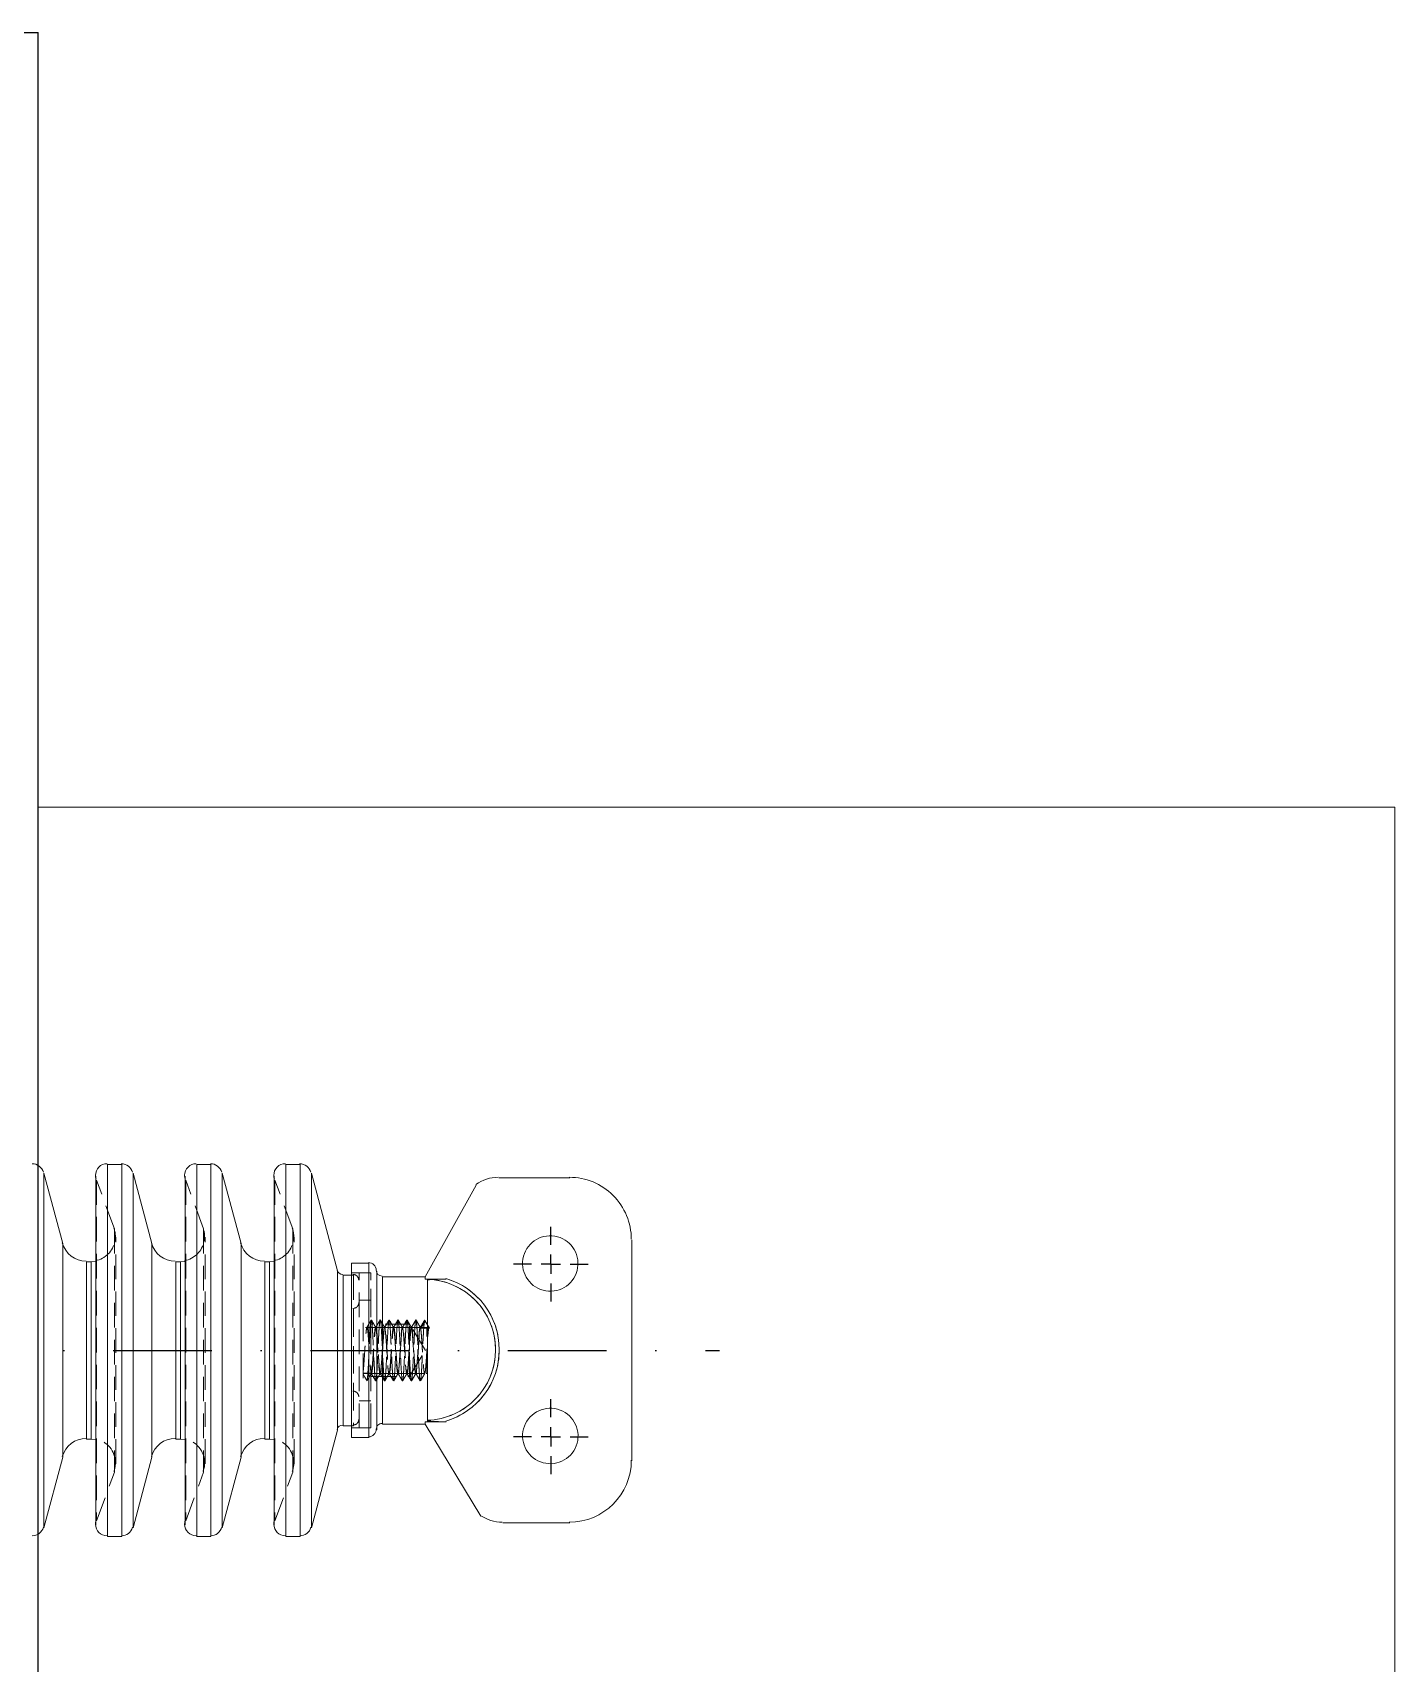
# Model space of a CAD drawing. Header units: millimetres. Extents: x -41310 to 13905, y 1865 to 89610.
# Drawn here: x 11414 to 11765.5, y 7022.3 to 7443 of the extents above; entities that cross this region are included whole.
import ezdxf

# ---------------------------------------------------------------- set-up
doc = ezdxf.new("R2010")
doc.units = ezdxf.units.MM
doc.linetypes.add('DASHDOT', pattern=[25.4, 12.7, -6.35, 0, -6.35])
doc.linetypes.add('HIDDEN', pattern=[9.525, 6.35, -3.175])
doc.layers.get('0').update_dxf_attribs({"color": 1, "linetype": 'DASHDOT'})
doc.layers.add('01粗实线', color=7, linetype='Continuous')
doc.layers.add('DIM', color=5, linetype='Continuous')
doc.layers.add('1轮廓实线层', color=7, linetype='Continuous', lineweight=0)

msp = doc.modelspace()

# ---------------------------------------------------------------- linework, layer by layer
at = {"color": 7, "linetype": 'Continuous', "lineweight": 15, "extrusion": (-0.004685, -0.017452, 0.999837)}
for p, q in [((11421.76, 7130.6, 177.99), (11416.88, 7148.8, 178.29)), ((11430.31, 7148.03, 178.34), (11430.32, 7058.04, 176.76)), ((11436.98, 7151.03, 178.42), (11433.31, 7151.03, 178.4)), ((11444.76, 7130.6, 178.1), (11439.88, 7148.8, 178.39)), ((11453.31, 7148.03, 178.44), (11453.32, 7058.04, 176.87)), ((11459.98, 7151.03, 178.53), (11456.31, 7151.03, 178.51)), ((11467.76, 7130.6, 178.21), (11462.88, 7148.8, 178.5)), ((11476.31, 7148.03, 178.55), (11476.32, 7058.04, 176.98)), ((11482.98, 7151.03, 178.63), (11479.31, 7151.03, 178.62)), ((11492.64, 7123.57, 178.2), (11485.88, 7148.8, 178.61)), ((11552.52, 7147.53, 178.9), (11534.22, 7147.53, 178.81)), ((11528.42, 7145.67, 178.75), (11515.23, 7122.03, 178.28)), ((11568.53, 7074.54, 177.7), (11568.52, 7131.53, 178.69)), ((11429.11, 7125.89, 177.94), (11427.89, 7125.89, 177.94)), ((11430.31, 7126, 177.95), (11429.11, 7125.89, 177.94)), ((11452.11, 7125.89, 178.05), (11450.89, 7125.89, 178.05)), ((11453.31, 7126, 178.06), (11452.11, 7125.89, 178.05)), ((11475.11, 7125.89, 178.16), (11473.89, 7125.89, 178.15)), ((11476.31, 7126, 178.17), (11475.11, 7125.89, 178.16)), ((11496.23, 7122.46, 178.2), (11494.09, 7122.46, 178.19)), ((11500.72, 7125.53, 178.27), (11496.23, 7125.53, 178.25)), ((11496.23, 7103.03, 177.86), (11496.23, 7125.53, 178.25)), ((11502.73, 7103.03, 177.89), (11502.73, 7123.53, 178.25)), ((11515.23, 7122.03, 178.28), (11504.22, 7122.03, 178.23)), ((11515.23, 7122.03, 178.28), (11515.23, 7121.43, 178.27)), ((11515.23, 7121.43, 178.27), (11520.67, 7121.43, 178.29)), ((11515.86, 7084.84, 177.63), (11515.86, 7121.23, 178.27)), ((11504.79, 7108.97, 178), (11504.78, 7108.98, 178)), ((11507.09, 7108.96, 178.01), (11507.08, 7108.98, 178.01)), ((11509.39, 7108.96, 178.02), (11509.38, 7108.98, 178.02)), ((11511.69, 7108.96, 178.03), (11511.68, 7108.98, 178.03)), ((11513.99, 7108.97, 178.05), (11513.98, 7108.98, 178.05)), ((11496.23, 7080.54, 177.47), (11496.23, 7103.03, 177.86)), ((11502.73, 7082.54, 177.53), (11502.73, 7103.03, 177.89)), ((11504.23, 7084.04, 177.56), (11515.23, 7084.04, 177.62)), ((11520.67, 7084.64, 177.65), (11515.23, 7084.64, 177.63)), ((11515.23, 7084.64, 177.63), (11515.23, 7084.04, 177.62)), ((11515.23, 7084.04, 177.62), (11529.56, 7060.31, 177.27)), ((11427.9, 7080.18, 177.14), (11429.11, 7080.18, 177.15)), ((11429.11, 7080.18, 177.15), (11430.31, 7080.06, 177.15)), ((11450.9, 7080.18, 177.25), (11452.11, 7080.18, 177.25)), ((11452.11, 7080.18, 177.25), (11453.31, 7080.06, 177.26)), ((11473.9, 7080.18, 177.36), (11475.11, 7080.18, 177.36)), ((11475.11, 7080.18, 177.36), (11476.31, 7080.06, 177.36)), ((11485.88, 7057.26, 177.01), (11492.64, 7082.49, 177.48)), ((11494.09, 7083.61, 177.51), (11496.23, 7083.61, 177.52)), ((11496.23, 7080.54, 177.47), (11500.73, 7080.54, 177.49)), ((11416.88, 7057.26, 176.69), (11421.76, 7075.47, 177.03)), ((11439.88, 7057.26, 176.8), (11444.76, 7075.47, 177.14)), ((11462.88, 7057.26, 176.9), (11467.76, 7075.47, 177.24)), ((11433.32, 7055.04, 176.73), (11436.99, 7055.04, 176.74)), ((11456.32, 7055.04, 176.83), (11459.99, 7055.04, 176.85)), ((11479.32, 7055.04, 176.94), (11482.99, 7055.04, 176.96)), ((11535.25, 7058.54, 177.26), (11552.53, 7058.54, 177.35))]:
    msp.add_line(p, q, dxfattribs=at)
at = {"color": 8, "linetype": 'Continuous', "lineweight": 15, "extrusion": (-0.004685, -0.017452, 0.999837)}
for p, q in [((11416.88, 7057.26, 176.69), (11416.88, 7148.8, 178.29)), ((11433.32, 7055.04, 176.73), (11433.31, 7151.03, 178.4)), ((11436.99, 7055.04, 176.74), (11436.98, 7151.03, 178.42)), ((11439.88, 7057.26, 176.8), (11439.88, 7148.8, 178.39)), ((11456.32, 7055.04, 176.83), (11456.31, 7151.03, 178.51)), ((11459.99, 7055.04, 176.85), (11459.98, 7151.03, 178.53)), ((11462.88, 7057.26, 176.9), (11462.88, 7148.8, 178.5)), ((11479.32, 7055.04, 176.94), (11479.31, 7151.03, 178.62)), ((11482.99, 7055.04, 176.96), (11482.98, 7151.03, 178.63)), ((11485.88, 7057.26, 177.01), (11485.88, 7148.8, 178.61)), ((11421.76, 7075.47, 177.03), (11421.76, 7130.6, 177.99)), ((11444.76, 7075.47, 177.14), (11444.76, 7130.6, 178.1)), ((11467.76, 7075.47, 177.24), (11467.76, 7130.6, 178.21)), ((11427.9, 7080.18, 177.14), (11427.89, 7125.89, 177.94)), ((11429.11, 7080.18, 177.15), (11429.11, 7125.89, 177.94)), ((11450.9, 7080.18, 177.25), (11450.89, 7125.89, 178.05)), ((11452.11, 7080.18, 177.25), (11452.11, 7125.89, 178.05)), ((11473.9, 7080.18, 177.36), (11473.89, 7125.89, 178.15)), ((11475.11, 7080.18, 177.36), (11475.11, 7125.89, 178.16)), ((11492.64, 7082.49, 177.48), (11492.64, 7123.57, 178.2)), ((11494.09, 7083.61, 177.51), (11494.09, 7122.46, 178.19)), ((11500.72, 7103.03, 177.88), (11500.72, 7125.53, 178.27)), ((11504.22, 7103.03, 177.9), (11504.22, 7122.03, 178.23)), ((11500.73, 7080.54, 177.49), (11500.72, 7103.03, 177.88)), ((11504.23, 7084.04, 177.56), (11504.22, 7103.03, 177.9))]:
    msp.add_line(p, q, dxfattribs=at)
at = {"color": 7, "linetype": 'HIDDEN', "lineweight": 0, "extrusion": (-0.004685, -0.017452, 0.999837)}
for p, q in [((11435.07, 7134.41, 178.12), (11430.49, 7147, 178.32)), ((11430.49, 7146.99, 178.32), (11430.5, 7059.08, 176.78)), ((11458.07, 7134.41, 178.23), (11453.49, 7147, 178.43)), ((11453.49, 7146.99, 178.43), (11453.5, 7059.08, 176.89)), ((11481.07, 7134.41, 178.34), (11476.49, 7147, 178.53)), ((11476.49, 7146.99, 178.53), (11476.5, 7059.08, 177)), ((11435.07, 7134.37, 178.12), (11435.08, 7071.7, 177.03)), ((11435.46, 7073.83, 177.06), (11435.46, 7132.24, 178.08)), ((11458.07, 7134.37, 178.23), (11458.08, 7071.7, 177.13)), ((11458.46, 7073.83, 177.17), (11458.46, 7132.24, 178.19)), ((11481.07, 7134.37, 178.33), (11481.08, 7071.7, 177.24)), ((11481.46, 7073.83, 177.28), (11481.46, 7132.24, 178.3)), ((11501.23, 7123.03, 178.23), (11496.23, 7123.03, 178.21)), ((11496.73, 7122.46, 178.2), (11496.23, 7122.46, 178.2)), ((11496.73, 7122.46, 178.2), (11496.73, 7083.61, 177.52)), ((11498.23, 7083.04, 177.52), (11498.23, 7123.03, 178.22)), ((11501.23, 7123.03, 178.23), (11498.23, 7123.03, 178.22)), ((11500.72, 7125.53, 178.27), (11500.73, 7080.54, 177.49)), ((11501.23, 7103.03, 177.88), (11501.23, 7123.03, 178.23)), ((11501.23, 7083.04, 177.53), (11501.23, 7123.03, 178.23)), ((11504.22, 7122.03, 178.23), (11504.23, 7084.04, 177.56)), ((11496.73, 7113.7, 178.05), (11496.73, 7092.36, 177.67)), ((11501.23, 7116.03, 178.11), (11498.23, 7116.03, 178.09)), ((11499.28, 7095.93, 177.75), (11499.28, 7110.13, 178)), ((11511.23, 7109.78, 178.05), (11501.23, 7109.78, 178)), ((11503.65, 7110.92, 178.03), (11503.67, 7110.83, 178.03)), ((11511.23, 7103.03, 177.93), (11511.23, 7109.78, 178.05)), ((11515.28, 7103.03, 177.95), (11511.23, 7109.78, 178.05)), ((11514.14, 7108.75, 178.04), (11515.25, 7110.59, 178.08)), ((11515.23, 7110.65, 178.08), (11515.25, 7110.59, 178.08)), ((11515.25, 7110.59, 178.08), (11516.36, 7108.75, 178.05)), ((11515.68, 7108.98, 178.05), (11499.28, 7108.98, 177.98)), ((11502.45, 7109, 177.99), (11500.23, 7109, 177.98)), ((11504.75, 7109, 178), (11502.53, 7109, 177.99)), ((11507.05, 7109, 178.01), (11504.83, 7109, 178)), ((11509.35, 7109, 178.02), (11507.13, 7109, 178.01)), ((11511.65, 7109, 178.04), (11509.43, 7109, 178.02)), ((11513.95, 7109, 178.05), (11511.73, 7109, 178.04)), ((11514.02, 7109, 178.05), (11514.14, 7108.75, 178.04)), ((11516.25, 7109, 178.06), (11514.03, 7109, 178.05)), ((11516.36, 7108.75, 178.05), (11514.14, 7108.75, 178.04)), ((11515.68, 7097.09, 177.85), (11515.68, 7108.98, 178.05)), ((11515.88, 7108.78, 178.05), (11515.68, 7108.98, 178.05)), ((11515.88, 7108.78, 178.05), (11515.88, 7097.29, 177.85)), ((11516.25, 7108.98, 178.06), (11516.36, 7108.75, 178.05)), ((11416.88, 7103.03, 177.49), (11416.88, 7057.26, 176.69)), ((11421.76, 7103.03, 177.51), (11421.76, 7075.47, 177.03)), ((11427.89, 7103.03, 177.54), (11427.9, 7080.18, 177.14)), ((11429.11, 7103.03, 177.54), (11429.11, 7080.18, 177.15)), ((11433.31, 7103.03, 177.56), (11433.32, 7055.04, 176.73)), ((11436.98, 7103.03, 177.58), (11436.99, 7055.04, 176.74)), ((11439.88, 7103.03, 177.59), (11439.88, 7057.26, 176.8)), ((11444.76, 7103.03, 177.62), (11444.76, 7075.47, 177.14)), ((11450.89, 7103.03, 177.65), (11450.9, 7080.18, 177.25)), ((11452.11, 7103.03, 177.65), (11452.11, 7080.18, 177.25)), ((11456.31, 7103.03, 177.67), (11456.32, 7055.04, 176.83)), ((11459.98, 7103.03, 177.69), (11459.99, 7055.04, 176.85)), ((11462.88, 7103.03, 177.7), (11462.88, 7057.26, 176.9)), ((11467.76, 7103.03, 177.73), (11467.76, 7075.47, 177.24)), ((11473.89, 7103.03, 177.75), (11473.9, 7080.18, 177.36)), ((11475.11, 7103.03, 177.76), (11475.11, 7080.18, 177.36)), ((11479.31, 7103.03, 177.78), (11479.32, 7055.04, 176.94)), ((11482.98, 7103.03, 177.8), (11482.99, 7055.04, 176.96)), ((11485.88, 7103.03, 177.81), (11485.88, 7057.26, 177.01)), ((11492.64, 7103.03, 177.84), (11492.64, 7082.49, 177.48)), ((11494.09, 7103.03, 177.85), (11494.09, 7083.61, 177.51)), ((11501.23, 7083.04, 177.53), (11501.23, 7103.03, 177.88)), ((11511.23, 7096.29, 177.81), (11511.23, 7103.03, 177.93)), ((11511.23, 7096.29, 177.81), (11515.28, 7103.03, 177.95)), ((11499.28, 7097.14, 177.77), (11501.36, 7097.14, 177.78)), ((11499.28, 7097.09, 177.77), (11505.93, 7097.09, 177.8)), ((11499.71, 7096.17, 177.76), (11499.28, 7096.9, 177.77)), ((11501.36, 7097.14, 177.78), (11500.74, 7096.07, 177.76)), ((11501.38, 7097.07, 177.78), (11503.6, 7097.07, 177.79)), ((11503.68, 7097.07, 177.79), (11505.9, 7097.07, 177.8)), ((11505.93, 7097.09, 177.8), (11515.68, 7097.09, 177.85)), ((11505.98, 7097.07, 177.8), (11508.2, 7097.07, 177.81)), ((11508.28, 7097.07, 177.81), (11510.5, 7097.07, 177.82)), ((11510.58, 7097.07, 177.82), (11512.8, 7097.07, 177.83)), ((11512.88, 7097.07, 177.83), (11515.1, 7097.07, 177.84)), ((11515.68, 7097.09, 177.85), (11515.88, 7097.29, 177.85)), ((11500.25, 7095.24, 177.74), (11499.71, 7096.17, 177.76)), ((11500.74, 7096.07, 177.76), (11500.25, 7095.24, 177.74)), ((11501.23, 7096.29, 177.76), (11511.23, 7096.29, 177.81)), ((11509.36, 7095.25, 177.78), (11509.39, 7095.15, 177.78)), ((11498.23, 7090.03, 177.64), (11501.23, 7090.03, 177.66)), ((11496.23, 7083.61, 177.52), (11496.73, 7083.61, 177.52)), ((11496.23, 7083.04, 177.51), (11501.23, 7083.04, 177.53)), ((11498.23, 7083.04, 177.52), (11501.23, 7083.04, 177.53)), ((11430.5, 7059.07, 176.78), (11435.08, 7071.66, 177.02)), ((11453.5, 7059.07, 176.89), (11458.08, 7071.66, 177.13)), ((11476.5, 7059.07, 177), (11481.08, 7071.66, 177.24))]:
    msp.add_line(p, q, dxfattribs=at)
at = {"ltscale": 2, "extrusion": (-0.004685, -0.017452, 0.999837)}
msp.add_line((11282.1, 7103.03, 176.86), (11591.15, 7103.03, 178.3), dxfattribs=at)
at = {"color": 7, "linetype": 'Continuous', "lineweight": 15, "extrusion": (-0.004685, -0.017452, 0.999837)}
for centre in [(9305.21, 9877.36), (9316.75, 9834.38)]:
    msp.add_circle(centre, 7.15, dxfattribs=at)
for centre, radius, start, end in [((9170.24, 9864.67), 3, 30.0301, 105.0301), ((9188.91, 9869.68), 3, 105.0301, 195.0301), ((9192.45, 9870.63), 3, 30.0301, 105.0301), ((9211.12, 9875.65), 3, 105.0301, 195.0301), ((9214.66, 9876.6), 3, 30.0301, 105.0301), ((9233.33, 9881.61), 3, 105.0301, 195.0301), ((9236.88, 9882.56), 3, 30.0301, 105.0301), ((9289.09, 9885.71), 10, 105.0301, 140.492), ((9308.32, 9884.66), 16, 15.0301, 105.0301), ((9187.77, 9853.03), 6.35, 210.0301, 285.0301), ((9209.98, 9858.99), 6.35, 210.0301, 285.0301), ((9232.19, 9864.96), 6.35, 210.0301, 285.0301), ((9253.85, 9862.2), 1.5, 210.0301, 285.0301), ((9260.37, 9863.5), 2, 15.0301, 105.0301), ((9263.75, 9864.41), 1.5, 195.0301, 285.0301), ((9279.76, 9847.48), 18.21, 286.8027, 103.2574), ((9279.76, 9847.48), 19.16, 301.3018, 88.7583), ((9274.38, 9824.82), 1.5, 105.0301, 195.0301), ((9202.92, 9796.61), 6.35, 105.0301, 180.0301), ((9225.13, 9802.57), 6.35, 105.0301, 180.0301), ((9247.34, 9808.54), 6.35, 105.0301, 180.0301), ((9264.7, 9821.77), 1.5, 105.0301, 180.0301), ((9271, 9823.91), 2, 285.0301, 15.0301), ((9323.1, 9829.61), 16, 285.0301, 15.0301), ((9307.97, 9819.34), 10, 250.3829, 285.0301), ((9193.58, 9777.75), 3, 285.0301, 0.0301), ((9212.25, 9782.76), 3, 195.0301, 285.0301), ((9215.79, 9783.71), 3, 285.0301, 0.0301), ((9234.46, 9788.73), 3, 195.0301, 285.0301), ((9238, 9789.68), 3, 285.0301, 0.0301), ((9256.67, 9794.69), 3, 195.0301, 285.0301), ((9260.22, 9795.64), 3, 285.0301, 0.0301)]:
    msp.add_arc(centre, radius, start, end, dxfattribs=at)
at = {"color": 7, "linetype": 'HIDDEN', "lineweight": 0, "extrusion": (-0.004685, -0.017452, 0.999837)}
for centre, radius, start, end in [((9188.91, 9869.68), 3, 195.0301, 215.0301), ((9211.12, 9875.65), 3, 195.0301, 215.0301), ((9233.33, 9881.61), 3, 195.0301, 215.0301), ((9188.94, 9853.34), 6.35, 295.9504, 3.7801), ((9188.94, 9853.34), 6.35, 3.7801, 35.0301), ((9211.16, 9859.31), 6.35, 295.9504, 3.7801), ((9211.16, 9859.31), 6.35, 3.7801, 35.0301), ((9233.37, 9865.27), 6.35, 295.9504, 3.7801), ((9233.37, 9865.27), 6.35, 3.7801, 35.0301), ((9257.17, 9859.98), 1.5, 15.0301, 105.0301), ((9279.76, 9847.48), 18.21, 286.8027, 103.2574), ((9279.76, 9847.48), 19.16, 301.3018, 88.7583), ((9258.67, 9854.42), 1.5, 285.0301, 15.0301), ((9264.98, 9830.91), 1.5, 15.0301, 105.0301), ((9266.47, 9825.35), 1.5, 285.0301, 15.0301), ((9204.09, 9796.92), 6.35, 15.0301, 94.1097), ((9226.31, 9802.89), 6.35, 15.0301, 94.1097), ((9248.52, 9808.85), 6.35, 15.0301, 94.1097), ((9204.09, 9796.92), 6.35, 355.0301, 15.0301), ((9226.31, 9802.89), 6.35, 355.0301, 15.0301), ((9248.52, 9808.85), 6.35, 355.0301, 15.0301), ((9212.25, 9782.76), 3, 175.0301, 195.0301), ((9234.46, 9788.73), 3, 175.0301, 195.0301), ((9256.67, 9794.69), 3, 175.0301, 195.0301)]:
    msp.add_arc(centre, radius, start, end, dxfattribs=at)
at = {"color": 7, "linetype": 'Continuous', "lineweight": 15}
for points, knots in [([(11515.86, 7121.23, 178.27), (11515.86, 7121.23, 178.27), (11515.86, 7121.23, 178.27), (11515.87, 7121.24, 178.27), (11515.93, 7121.25, 178.27), (11516.18, 7121.27, 178.27), (11517.21, 7121.34, 178.28), (11518.75, 7121.41, 178.28), (11520.11, 7121.42, 178.29), (11520.67, 7121.43, 178.29)], [0, 0, 0, 0, 0.002449, 0.005537, 0.013164, 0.044256, 0.167412, 0.65957, 1, 1, 1, 1]), ([(11520.67, 7084.64, 177.65), (11520, 7084.65, 177.65), (11519.01, 7084.66, 177.64), (11517.83, 7084.7, 177.64), (11517.16, 7084.74, 177.64), (11516.72, 7084.76, 177.64), (11516.42, 7084.78, 177.63), (11516.23, 7084.79, 177.63), (11516.1, 7084.8, 177.63), (11516.01, 7084.81, 177.63), (11515.95, 7084.82, 177.63), (11515.91, 7084.82, 177.63), (11515.89, 7084.83, 177.63), (11515.87, 7084.83, 177.63), (11515.86, 7084.83, 177.63), (11515.86, 7084.84, 177.63), (11515.86, 7084.84, 177.63)], [0, 0, 0, 0, 0.409362, 0.604227, 0.7354, 0.823184, 0.881762, 0.920815, 0.946877, 0.964324, 0.976069, 0.98405, 0.991713, 0.995035, 0.998395, 1, 1, 1, 1])]:
    msp.add_open_spline(points, degree=3, knots=knots, dxfattribs=at)
at = {"color": 7, "linetype": 'HIDDEN', "lineweight": 0}
for points, knots in [([(11501.31, 7110.89, 178.02), (11501.12, 7110.57, 178.01), (11500.75, 7109.93, 178), (11500.38, 7109.28, 177.99), (11500.2, 7108.97, 177.98)], [0, 0, 0, 0, 0.507493, 1, 1, 1, 1]), ([(11500.25, 7095.24, 177.74), (11500.29, 7095.45, 177.75), (11500.37, 7095.86, 177.75), (11500.48, 7097.42, 177.78), (11500.6, 7099.49, 177.82), (11500.72, 7101.94, 177.86), (11500.84, 7104.49, 177.91), (11500.95, 7106.9, 177.95), (11501.07, 7108.92, 177.98), (11501.18, 7110.31, 178.01), (11501.29, 7110.98, 178.02), (11501.35, 7110.85, 178.02), (11501.37, 7110.8, 178.02)], [0, 0, 0, 0, 0.104522, 0.208952, 0.313566, 0.41791, 0.522609, 0.626875, 0.731652, 0.835846, 0.940694, 1, 1, 1, 1]), ([(11502.49, 7108.97, 177.99), (11502.3, 7109.29, 178), (11501.93, 7109.93, 178.01), (11501.56, 7110.58, 178.02), (11501.37, 7110.9, 178.02)], [0, 0, 0, 0, 0.499772, 1, 1, 1, 1]), ([(11501.42, 7110.74, 178.02), (11501.46, 7110.49, 178.01), (11501.54, 7109.98, 178), (11501.65, 7108.3, 177.98), (11501.77, 7106.14, 177.94), (11501.89, 7103.65, 177.9), (11502.01, 7101.11, 177.85), (11502.12, 7098.75, 177.81), (11502.24, 7096.84, 177.78), (11502.36, 7095.51, 177.76), (11502.44, 7095.27, 177.75), (11502.48, 7095.16, 177.75)], [0, 0, 0, 0, 0.111482, 0.222074, 0.333614, 0.444154, 0.555745, 0.66624, 0.777874, 0.888331, 1, 1, 1, 1]), ([(11503.62, 7110.9, 178.03), (11503.43, 7110.58, 178.02), (11503.06, 7109.93, 178.01), (11502.68, 7109.29, 178), (11502.5, 7108.97, 177.99)], [0, 0, 0, 0, 0.500233, 1, 1, 1, 1]), ([(11502.52, 7095.26, 177.75), (11502.54, 7095.29, 177.75), (11502.61, 7095.38, 177.75), (11502.71, 7096.4, 177.77), (11502.83, 7098.13, 177.8), (11502.95, 7100.38, 177.84), (11503.06, 7102.9, 177.89), (11503.18, 7105.42, 177.93), (11503.29, 7107.72, 177.97), (11503.41, 7109.51, 178.01), (11503.52, 7110.63, 178.03), (11503.59, 7110.76, 178.03), (11503.62, 7110.82, 178.03)], [0, 0, 0, 0, 0.065464, 0.173115, 0.279521, 0.38719, 0.493582, 0.601262, 0.707647, 0.81533, 0.921716, 1, 1, 1, 1]), ([(11504.78, 7108.98, 178), (11504.6, 7109.3, 178.01), (11504.23, 7109.93, 178.02), (11503.86, 7110.57, 178.03), (11503.67, 7110.9, 178.03)], [0, 0, 0, 0, 0.496917, 1, 1, 1, 1]), ([(11503.75, 7110.52, 178.02), (11503.76, 7110.51, 178.02), (11503.8, 7110.36, 178.02), (11503.88, 7109.35, 178), (11504, 7107.56, 177.97), (11504.12, 7105.23, 177.93), (11504.23, 7102.69, 177.89), (11504.35, 7100.18, 177.85), (11504.47, 7097.98, 177.81), (11504.59, 7096.23, 177.78), (11504.66, 7095.67, 177.77), (11504.7, 7095.39, 177.76)], [0, 0, 0, 0, 0.009076, 0.133665, 0.256802, 0.381367, 0.504531, 0.629065, 0.752264, 0.876756, 1, 1, 1, 1]), ([(11504.77, 7095.27, 177.76), (11504.78, 7095.22, 177.76), (11504.84, 7095.06, 177.76), (11504.94, 7095.65, 177.77), (11505.06, 7096.96, 177.79), (11505.17, 7098.93, 177.83), (11505.29, 7101.3, 177.87), (11505.4, 7103.86, 177.92), (11505.52, 7106.32, 177.96), (11505.64, 7108.47, 178), (11505.76, 7110.01, 178.03), (11505.85, 7110.81, 178.04), (11505.9, 7110.81, 178.04), (11505.91, 7110.8, 178.04)], [0, 0, 0, 0, 0.047981, 0.149563, 0.25204, 0.353672, 0.456093, 0.557782, 0.66014, 0.761894, 0.864182, 0.966007, 1, 1, 1, 1]), ([(11505.91, 7110.89, 178.04), (11505.73, 7110.57, 178.03), (11505.35, 7109.93, 178.02), (11504.98, 7109.28, 178.01), (11504.79, 7108.96, 178)], [0, 0, 0, 0, 0.500258, 1, 1, 1, 1]), ([(11507.08, 7108.98, 178.01), (11506.9, 7109.29, 178.02), (11506.53, 7109.93, 178.03), (11506.16, 7110.57, 178.04), (11505.97, 7110.89, 178.04)], [0, 0, 0, 0, 0.495499, 1, 1, 1, 1]), ([(11505.97, 7110.84, 178.04), (11505.98, 7110.85, 178.04), (11506.02, 7110.89, 178.04), (11506.11, 7110.2, 178.03), (11506.23, 7108.79, 178.01), (11506.34, 7106.72, 177.97), (11506.46, 7104.29, 177.93), (11506.58, 7101.74, 177.88), (11506.69, 7099.31, 177.84), (11506.81, 7097.25, 177.81), (11506.93, 7095.85, 177.78), (11507.01, 7095.17, 177.77), (11507.06, 7095.22, 177.77), (11507.06, 7095.22, 177.77)], [0, 0, 0, 0, 0.015449, 0.123105, 0.230994, 0.338739, 0.446532, 0.554374, 0.662073, 0.770008, 0.877622, 0.985642, 1, 1, 1, 1]), ([(11508.21, 7110.89, 178.05), (11508.02, 7110.57, 178.05), (11507.65, 7109.92, 178.03), (11507.28, 7109.28, 178.02), (11507.09, 7108.96, 178.01)], [0, 0, 0, 0, 0.500224, 1, 1, 1, 1]), ([(11507.13, 7095.27, 177.77), (11507.14, 7095.26, 177.77), (11507.19, 7095.26, 177.77), (11507.28, 7096.08, 177.79), (11507.4, 7097.62, 177.82), (11507.52, 7099.78, 177.85), (11507.63, 7102.25, 177.9), (11507.75, 7104.8, 177.94), (11507.86, 7107.17, 177.99), (11507.98, 7109.13, 178.02), (11508.1, 7110.43, 178.04), (11508.2, 7111.02, 178.05), (11508.26, 7110.84, 178.05), (11508.27, 7110.79, 178.05)], [0, 0, 0, 0, 0.0326322, 0.1348275, 0.2364209, 0.3386829, 0.4402155, 0.542537, 0.6440158, 0.7463895, 0.8478214, 0.9502401, 1, 1, 1, 1]), ([(11509.38, 7108.98, 178.02), (11509.2, 7109.29, 178.03), (11508.83, 7109.93, 178.04), (11508.46, 7110.57, 178.05), (11508.27, 7110.89, 178.05)], [0, 0, 0, 0, 0.494909, 1, 1, 1, 1]), ([(11508.33, 7110.67, 178.05), (11508.37, 7110.38, 178.04), (11508.45, 7109.81, 178.03), (11508.57, 7108.06, 178), (11508.69, 7105.85, 177.97), (11508.8, 7103.34, 177.92), (11508.92, 7100.81, 177.88), (11509.04, 7098.47, 177.84), (11509.16, 7096.7, 177.81), (11509.23, 7095.7, 177.79), (11509.27, 7095.56, 177.79), (11509.28, 7095.56, 177.79)], [0, 0, 0, 0, 0.125245, 0.249149, 0.374431, 0.498303, 0.623613, 0.747463, 0.872792, 0.996628, 1, 1, 1, 1]), ([(11510.51, 7110.89, 178.06), (11510.3, 7110.53, 178.06), (11509.93, 7109.89, 178.04), (11509.56, 7109.25, 178.03), (11509.4, 7108.97, 178.02)], [0, 0, 0, 0, 0.562449, 1, 1, 1, 1]), ([(11509.43, 7095.26, 177.78), (11509.45, 7095.31, 177.79), (11509.52, 7095.45, 177.79), (11509.63, 7096.58, 177.81), (11509.74, 7098.38, 177.84), (11509.86, 7100.67, 177.88), (11509.97, 7103.21, 177.93), (11510.09, 7105.72, 177.97), (11510.21, 7107.97, 178.01), (11510.33, 7109.68, 178.04), (11510.43, 7110.69, 178.06), (11510.49, 7110.77, 178.06), (11510.51, 7110.79, 178.06)], [0, 0, 0, 0, 0.075524, 0.183813, 0.2908, 0.399082, 0.506079, 0.614347, 0.721362, 0.829607, 0.936647, 1, 1, 1, 1]), ([(11510.56, 7110.91, 178.06), (11510.6, 7110.79, 178.06), (11510.68, 7110.54, 178.06), (11510.8, 7109.2, 178.03), (11510.91, 7107.29, 178), (11511.03, 7104.93, 177.96), (11511.15, 7102.38, 177.92), (11511.27, 7099.89, 177.87), (11511.38, 7097.74, 177.84), (11511.5, 7096.07, 177.81), (11511.58, 7095.57, 177.8), (11511.62, 7095.32, 177.8)], [0, 0, 0, 0, 0.110584, 0.22231, 0.332935, 0.444614, 0.555289, 0.666912, 0.777644, 0.889204, 1, 1, 1, 1]), ([(11511.68, 7108.98, 178.03), (11511.5, 7109.29, 178.04), (11511.13, 7109.93, 178.05), (11510.76, 7110.57, 178.06), (11510.57, 7110.89, 178.06)], [0, 0, 0, 0, 0.495935, 1, 1, 1, 1]), ([(11511.67, 7095.27, 177.8), (11511.69, 7095.22, 177.79), (11511.75, 7095.09, 177.79), (11511.85, 7095.77, 177.81), (11511.97, 7097.17, 177.83), (11512.08, 7099.2, 177.87), (11512.2, 7101.61, 177.91), (11512.32, 7104.16, 177.95), (11512.44, 7106.6, 178), (11512.55, 7108.7, 178.03), (11512.67, 7110.15, 178.06), (11512.76, 7110.87, 178.07), (11512.81, 7110.83, 178.07), (11512.82, 7110.83, 178.07)], [0, 0, 0, 0, 0.059495, 0.161074, 0.26315, 0.364802, 0.466799, 0.568531, 0.670441, 0.77226, 0.874079, 0.975989, 1, 1, 1, 1]), ([(11512.82, 7110.9, 178.07), (11512.63, 7110.58, 178.07), (11512.26, 7109.93, 178.05), (11511.88, 7109.29, 178.04), (11511.7, 7108.97, 178.03)], [0, 0, 0, 0, 0.500231, 1, 1, 1, 1]), ([(11513.98, 7108.98, 178.05), (11513.8, 7109.3, 178.05), (11513.43, 7109.94, 178.06), (11513.06, 7110.58, 178.07), (11512.87, 7110.9, 178.07)], [0, 0, 0, 0, 0.497202, 1, 1, 1, 1]), ([(11512.87, 7110.81, 178.07), (11512.88, 7110.82, 178.07), (11512.93, 7110.84, 178.07), (11513.02, 7110.07, 178.06), (11513.14, 7108.56, 178.03), (11513.26, 7106.44, 178), (11513.37, 7103.99, 177.96), (11513.49, 7101.43, 177.91), (11513.61, 7099.04, 177.87), (11513.73, 7097.04, 177.84), (11513.84, 7095.73, 177.81), (11513.92, 7095.12, 177.8), (11513.96, 7095.18, 177.8), (11513.97, 7095.18, 177.8)], [0, 0, 0, 0, 0.03215, 0.139325, 0.246138, 0.353396, 0.460132, 0.567466, 0.674133, 0.781535, 0.88814, 0.995602, 1, 1, 1, 1]), ([(11515.11, 7110.89, 178.08), (11514.93, 7110.57, 178.08), (11514.55, 7109.93, 178.06), (11514.18, 7109.28, 178.05), (11513.99, 7108.96, 178.05)], [0, 0, 0, 0, 0.500199, 1, 1, 1, 1]), ([(11514.02, 7095.27, 177.81), (11514.04, 7095.28, 177.81), (11514.1, 7095.31, 177.81), (11514.2, 7096.22, 177.82), (11514.31, 7097.86, 177.85), (11514.43, 7100.06, 177.89), (11514.54, 7102.56, 177.94), (11514.66, 7105.1, 177.98), (11514.78, 7107.44, 178.02), (11514.9, 7109.31, 178.06), (11515.01, 7110.55, 178.08), (11515.08, 7110.74, 178.08), (11515.11, 7110.83, 178.08)], [0, 0, 0, 0, 0.051936, 0.159783, 0.266615, 0.374509, 0.481301, 0.589232, 0.695991, 0.803952, 0.910686, 1, 1, 1, 1]), ([(11516.21, 7108.97, 178.06), (11516.03, 7109.28, 178.06), (11515.66, 7109.92, 178.07), (11515.29, 7110.55, 178.08), (11515.1, 7110.87, 178.08)], [0, 0, 0, 0, 0.499958, 1, 1, 1, 1]), ([(11499.28, 7097.89, 177.78), (11499.31, 7098.19, 177.79), (11499.38, 7098.85, 177.8), (11499.49, 7100.36, 177.83), (11499.61, 7102.2, 177.86), (11499.73, 7104.14, 177.89), (11499.84, 7105.96, 177.93), (11499.96, 7107.49, 177.95), (11500.08, 7108.53, 177.97), (11500.17, 7109.02, 177.98), (11500.22, 7108.95, 177.98), (11500.23, 7108.93, 177.98)], [0, 0, 0, 0, 0.100746, 0.223393, 0.345723, 0.46847, 0.590708, 0.713547, 0.8357, 0.958622, 1, 1, 1, 1]), ([(11500.31, 7108.86, 177.98), (11500.35, 7108.67, 177.98), (11500.43, 7108.29, 177.97), (11500.54, 7107.01, 177.95), (11500.66, 7105.38, 177.92), (11500.78, 7103.5, 177.89), (11500.9, 7101.57, 177.86), (11501.01, 7099.79, 177.82), (11501.13, 7098.35, 177.8), (11501.25, 7097.35, 177.78), (11501.32, 7097.18, 177.78), (11501.36, 7097.09, 177.78)], [0, 0, 0, 0, 0.111915, 0.222935, 0.334909, 0.445876, 0.557902, 0.668822, 0.780891, 0.891774, 1, 1, 1, 1]), ([(11501.36, 7097.14, 177.78), (11501.4, 7097.29, 177.78), (11501.48, 7097.61, 177.79), (11501.59, 7098.79, 177.81), (11501.71, 7100.35, 177.84), (11501.83, 7102.21, 177.87), (11501.94, 7104.14, 177.9), (11502.06, 7105.96, 177.94), (11502.18, 7107.49, 177.96), (11502.29, 7108.53, 177.98), (11502.39, 7109.02, 177.99), (11502.44, 7108.95, 177.99), (11502.45, 7108.93, 177.99)], [0, 0, 0, 0, 0.107119, 0.214144, 0.321358, 0.428294, 0.535596, 0.642452, 0.749833, 0.856616, 0.96407, 1, 1, 1, 1]), ([(11501.38, 7097.11, 177.78), (11501.42, 7097.13, 177.78), (11501.49, 7097.19, 177.78), (11501.6, 7098.01, 177.8), (11501.72, 7099.32, 177.82), (11501.84, 7101.02, 177.85), (11501.95, 7102.93, 177.88), (11502.07, 7104.84, 177.92), (11502.18, 7106.58, 177.95), (11502.3, 7107.94, 177.97), (11502.42, 7108.82, 177.99), (11502.54, 7109.1, 177.99), (11502.65, 7108.77, 177.99), (11502.77, 7107.85, 177.97), (11502.89, 7106.45, 177.95), (11503.01, 7104.7, 177.92), (11503.12, 7102.77, 177.89), (11503.24, 7100.88, 177.85), (11503.36, 7099.2, 177.83), (11503.48, 7097.92, 177.8), (11503.59, 7097.15, 177.79), (11503.71, 7096.98, 177.79), (11503.83, 7097.43, 177.8), (11503.95, 7098.44, 177.81), (11504.06, 7099.93, 177.84), (11504.18, 7101.72, 177.87), (11504.29, 7103.66, 177.91), (11504.41, 7105.52, 177.94), (11504.53, 7107.14, 177.97), (11504.65, 7108.33, 177.99), (11504.76, 7108.99, 178), (11504.88, 7109.05, 178), (11505, 7108.49, 178), (11505.12, 7107.38, 177.98), (11505.23, 7105.82, 177.95), (11505.35, 7103.99, 177.92), (11505.47, 7102.05, 177.88), (11505.58, 7100.22, 177.85), (11505.7, 7098.67, 177.83), (11505.82, 7097.56, 177.81), (11505.94, 7097.02, 177.8), (11506.05, 7097.08, 177.8), (11506.17, 7097.74, 177.81), (11506.29, 7098.95, 177.83), (11506.41, 7100.57, 177.86), (11506.52, 7102.44, 177.9), (11506.64, 7104.37, 177.93), (11506.75, 7106.16, 177.96), (11506.87, 7107.64, 177.99), (11506.99, 7108.65, 178.01), (11507.11, 7109.09, 178.02), (11507.22, 7108.91, 178.01), (11507.34, 7108.13, 178), (11507.46, 7106.84, 177.98), (11507.58, 7105.16, 177.95), (11507.69, 7103.26, 177.92), (11507.81, 7101.35, 177.88), (11507.93, 7099.59, 177.85), (11508.05, 7098.2, 177.83), (11508.16, 7097.29, 177.81), (11508.28, 7096.97, 177.81), (11508.4, 7097.26, 177.81), (11508.52, 7098.14, 177.83), (11508.63, 7099.52, 177.86), (11508.75, 7101.25, 177.89), (11508.86, 7103.17, 177.92), (11508.98, 7105.07, 177.95), (11509.1, 7106.76, 177.98), (11509.22, 7108.08, 178.01), (11509.33, 7108.88, 178.02), (11509.45, 7109.09, 178.03), (11509.57, 7108.69, 178.02), (11509.69, 7107.71, 178), (11509.8, 7106.25, 177.98), (11509.92, 7104.47, 177.95), (11510.04, 7102.54, 177.91), (11510.16, 7100.66, 177.88), (11510.27, 7099.02, 177.85), (11510.39, 7097.79, 177.83), (11510.51, 7097.1, 177.82), (11510.63, 7097, 177.82), (11510.74, 7097.52, 177.83), (11510.86, 7098.6, 177.85), (11510.98, 7100.13, 177.88), (11511.09, 7101.95, 177.91), (11511.21, 7103.89, 177.94), (11511.33, 7105.73, 177.98), (11511.44, 7107.31, 178), (11511.56, 7108.45, 178.02), (11511.68, 7109.03, 178.04), (11511.79, 7109.01, 178.04), (11511.91, 7108.38, 178.03), (11512.03, 7107.21, 178.01), (11512.15, 7105.61, 177.98), (11512.26, 7103.75, 177.95), (11512.38, 7101.82, 177.91), (11512.5, 7100.01, 177.88), (11512.62, 7098.51, 177.86), (11512.73, 7097.47, 177.84), (11512.85, 7096.99, 177.83), (11512.97, 7097.13, 177.83), (11513.09, 7097.86, 177.85), (11513.2, 7099.13, 177.87), (11513.32, 7100.78, 177.9), (11513.43, 7102.68, 177.93), (11513.56, 7104.6, 177.97), (11513.67, 7106.37, 178), (11513.79, 7107.78, 178.02), (11513.89, 7108.7, 178.04), (11513.96, 7108.85, 178.04), (11513.99, 7108.91, 178.04)], [0, 0, 0, 0, 0.007868, 0.017215, 0.026453, 0.035802, 0.045039, 0.054388, 0.063625, 0.072974, 0.082211, 0.09156, 0.100797, 0.110145, 0.119384, 0.12873, 0.137971, 0.147315, 0.156559, 0.165899, 0.175146, 0.184483, 0.193734, 0.203066, 0.212321, 0.221649, 0.230909, 0.240231, 0.249498, 0.258813, 0.268086, 0.277394, 0.286674, 0.295974, 0.305262, 0.314554, 0.32385, 0.333134, 0.342439, 0.351715, 0.361027, 0.370296, 0.379615, 0.388878, 0.398203, 0.407461, 0.416791, 0.426044, 0.435379, 0.444627, 0.453966, 0.463211, 0.472553, 0.481795, 0.491141, 0.50038, 0.509728, 0.518966, 0.528314, 0.537551, 0.546901, 0.556137, 0.565487, 0.574723, 0.584072, 0.59331, 0.602658, 0.611897, 0.621242, 0.630484, 0.639827, 0.649071, 0.658411, 0.667659, 0.676995, 0.686246, 0.695578, 0.704834, 0.71416, 0.723422, 0.732742, 0.74201, 0.751324, 0.760598, 0.769905, 0.779187, 0.788485, 0.797775, 0.807065, 0.816363, 0.825645, 0.834951, 0.844226, 0.85354, 0.862808, 0.872128, 0.88139, 0.890716, 0.899972, 0.909303, 0.918555, 0.927891, 0.937139, 0.946479, 0.955723, 0.965066, 0.974307, 0.983653, 0.992892, 1, 1, 1, 1]), ([(11502.53, 7108.86, 177.99), (11502.57, 7108.67, 177.99), (11502.65, 7108.29, 177.98), (11502.76, 7107.01, 177.96), (11502.88, 7105.38, 177.93), (11503, 7103.5, 177.9), (11503.12, 7101.57, 177.87), (11503.23, 7099.79, 177.83), (11503.35, 7098.33, 177.81), (11503.47, 7097.41, 177.79), (11503.55, 7097, 177.79), (11503.6, 7097.09, 177.79), (11503.6, 7097.11, 177.79)], [0, 0, 0, 0, 0.109715, 0.218551, 0.328324, 0.437109, 0.546932, 0.655671, 0.765537, 0.87424, 0.98414, 1, 1, 1, 1]), ([(11503.64, 7097.17, 177.79), (11503.66, 7097.19, 177.79), (11503.72, 7097.26, 177.79), (11503.82, 7098.02, 177.81), (11503.93, 7099.32, 177.83), (11504.06, 7101.02, 177.86), (11504.17, 7102.93, 177.89), (11504.29, 7104.84, 177.93), (11504.4, 7106.57, 177.96), (11504.52, 7107.95, 177.98), (11504.64, 7108.79, 178), (11504.73, 7109.11, 178), (11504.78, 7108.94, 178), (11504.79, 7108.91, 178)], [0, 0, 0, 0, 0.0549568, 0.1574277, 0.2587097, 0.3611981, 0.4624669, 0.5649654, 0.6662279, 0.7687293, 0.8699926, 0.9724893, 1, 1, 1, 1]), ([(11504.87, 7108.67, 178), (11504.91, 7108.41, 177.99), (11504.99, 7107.88, 177.98), (11505.11, 7106.44, 177.96), (11505.23, 7104.7, 177.93), (11505.34, 7102.77, 177.9), (11505.46, 7100.88, 177.86), (11505.58, 7099.21, 177.84), (11505.7, 7097.89, 177.81), (11505.77, 7097.46, 177.81), (11505.81, 7097.25, 177.8)], [0, 0, 0, 0, 0.1257327, 0.2499952, 0.375704, 0.4999937, 0.6256698, 0.7499954, 0.8756298, 1, 1, 1, 1]), ([(11505.9, 7097.12, 177.8), (11505.91, 7097.11, 177.8), (11505.96, 7097.02, 177.8), (11506.04, 7097.46, 177.81), (11506.17, 7098.43, 177.82), (11506.28, 7099.93, 177.85), (11506.4, 7101.72, 177.88), (11506.51, 7103.66, 177.92), (11506.63, 7105.52, 177.95), (11506.75, 7107.14, 177.98), (11506.87, 7108.32, 178), (11506.97, 7108.96, 178.01), (11507.03, 7108.93, 178.01), (11507.05, 7108.92, 178.01)], [0, 0, 0, 0, 0.023268, 0.124659, 0.226947, 0.328389, 0.430621, 0.53212, 0.634288, 0.735852, 0.83795, 0.939585, 1, 1, 1, 1]), ([(11507.09, 7108.94, 178.01), (11507.1, 7108.94, 178.01), (11507.14, 7108.97, 178.01), (11507.22, 7108.45, 178), (11507.33, 7107.39, 177.99), (11507.45, 7105.82, 177.96), (11507.57, 7103.99, 177.93), (11507.69, 7102.05, 177.9), (11507.8, 7100.22, 177.86), (11507.92, 7098.66, 177.84), (11508.04, 7097.59, 177.82), (11508.13, 7097.06, 177.81), (11508.19, 7097.12, 177.81), (11508.2, 7097.14, 177.81)], [0, 0, 0, 0, 0.007189, 0.112645, 0.21833, 0.323874, 0.429465, 0.535104, 0.640602, 0.746333, 0.851747, 0.957561, 1, 1, 1, 1]), ([(11508.24, 7097.16, 177.81), (11508.25, 7097.16, 177.81), (11508.3, 7097.17, 177.81), (11508.39, 7097.77, 177.82), (11508.51, 7098.94, 177.84), (11508.63, 7100.57, 177.87), (11508.74, 7102.44, 177.91), (11508.86, 7104.37, 177.94), (11508.97, 7106.16, 177.97), (11509.09, 7107.65, 178), (11509.21, 7108.62, 178.02), (11509.3, 7109.05, 178.02), (11509.34, 7108.96, 178.02), (11509.35, 7108.95, 178.02)], [0, 0, 0, 0, 0.025828, 0.131815, 0.237177, 0.343234, 0.448531, 0.55465, 0.659892, 0.766065, 0.871259, 0.977478, 1, 1, 1, 1]), ([(11509.44, 7108.81, 178.02), (11509.48, 7108.59, 178.02), (11509.56, 7108.16, 178.01), (11509.68, 7106.83, 177.99), (11509.8, 7105.16, 177.96), (11509.91, 7103.26, 177.93), (11510.03, 7101.35, 177.89), (11510.15, 7099.6, 177.86), (11510.27, 7098.19, 177.84), (11510.38, 7097.33, 177.83), (11510.46, 7096.97, 177.82), (11510.5, 7097.07, 177.82), (11510.5, 7097.07, 177.82)], [0, 0, 0, 0, 0.111352, 0.221508, 0.332892, 0.44302, 0.55443, 0.664537, 0.775964, 0.886059, 0.997495, 1, 1, 1, 1]), ([(11510.54, 7097.17, 177.82), (11510.57, 7097.21, 177.82), (11510.63, 7097.32, 177.83), (11510.74, 7098.15, 177.84), (11510.85, 7099.51, 177.87), (11510.97, 7101.25, 177.9), (11511.08, 7103.17, 177.93), (11511.2, 7105.06, 177.96), (11511.32, 7106.77, 177.99), (11511.44, 7108.07, 178.02), (11511.55, 7108.88, 178.03), (11511.62, 7108.93, 178.03), (11511.65, 7108.96, 178.03)], [0, 0, 0, 0, 0.066179, 0.172341, 0.277223, 0.383378, 0.48827, 0.594411, 0.699321, 0.80544, 0.910374, 1, 1, 1, 1]), ([(11511.67, 7108.98, 178.03), (11511.71, 7108.89, 178.03), (11511.79, 7108.7, 178.03), (11511.91, 7107.7, 178.01), (11512.02, 7106.25, 177.99), (11512.14, 7104.47, 177.96), (11512.26, 7102.54, 177.93), (11512.38, 7100.66, 177.89), (11512.49, 7099.03, 177.86), (11512.61, 7097.77, 177.84), (11512.69, 7097.39, 177.84), (11512.73, 7097.2, 177.83)], [0, 0, 0, 0, 0.107666, 0.219759, 0.330746, 0.442793, 0.553829, 0.66582, 0.776914, 0.888841, 1, 1, 1, 1]), ([(11512.8, 7097.14, 177.83), (11512.82, 7097.12, 177.83), (11512.87, 7097.05, 177.83), (11512.96, 7097.55, 177.84), (11513.08, 7098.59, 177.86), (11513.19, 7100.13, 177.89), (11513.31, 7101.95, 177.92), (11513.43, 7103.89, 177.95), (11513.55, 7105.73, 177.99), (11513.66, 7107.31, 178.02), (11513.78, 7108.42, 178.04), (11513.88, 7108.99, 178.05), (11513.93, 7108.94, 178.04), (11513.95, 7108.92, 178.04)], [0, 0, 0, 0, 0.035568, 0.137505, 0.239943, 0.341954, 0.444312, 0.546403, 0.648674, 0.750853, 0.853031, 0.955302, 1, 1, 1, 1]), ([(11514.01, 7108.91, 178.04), (11514.05, 7108.74, 178.04), (11514.13, 7108.41, 178.04), (11514.25, 7107.2, 178.02), (11514.37, 7105.62, 177.99), (11514.48, 7103.75, 177.96), (11514.6, 7101.82, 177.92), (11514.72, 7100.01, 177.89), (11514.84, 7098.5, 177.87), (11514.95, 7097.49, 177.85), (11515.04, 7097.03, 177.84), (11515.09, 7097.11, 177.84), (11515.1, 7097.13, 177.84)], [0, 0, 0, 0, 0.107905, 0.215444, 0.323432, 0.430894, 0.53896, 0.646351, 0.754485, 0.861814, 0.97001, 1, 1, 1, 1]), ([(11515.14, 7097.17, 177.84), (11515.15, 7097.18, 177.85), (11515.21, 7097.21, 177.85), (11515.31, 7097.89, 177.86), (11515.42, 7099.12, 177.88), (11515.54, 7100.79, 177.91), (11515.65, 7102.68, 177.94), (11515.77, 7104.6, 177.98), (11515.89, 7106.37, 178.01), (11516.01, 7107.78, 178.03), (11516.11, 7108.7, 178.05), (11516.18, 7108.85, 178.05), (11516.21, 7108.91, 178.05)], [0, 0, 0, 0, 0.044536, 0.154013, 0.262455, 0.371978, 0.48038, 0.589941, 0.698309, 0.807901, 0.916244, 1, 1, 1, 1]), ([(11501.35, 7097.1, 177.78), (11501.53, 7096.78, 177.77), (11501.91, 7096.13, 177.76), (11502.28, 7095.49, 177.76), (11502.47, 7095.17, 177.75)], [0, 0, 0, 0, 0.499794, 1, 1, 1, 1]), ([(11502.52, 7095.17, 177.75), (11502.71, 7095.49, 177.76), (11503.08, 7096.13, 177.77), (11503.45, 7096.78, 177.78), (11503.64, 7097.1, 177.79)], [0, 0, 0, 0, 0.500222, 1, 1, 1, 1]), ([(11503.65, 7097.1, 177.79), (11503.83, 7096.78, 177.79), (11504.21, 7096.13, 177.78), (11504.58, 7095.49, 177.77), (11504.77, 7095.17, 177.76)], [0, 0, 0, 0, 0.499752, 1, 1, 1, 1]), ([(11504.82, 7095.17, 177.76), (11505.01, 7095.49, 177.77), (11505.38, 7096.14, 177.78), (11505.76, 7096.78, 177.79), (11505.94, 7097.1, 177.8)], [0, 0, 0, 0, 0.500193, 1, 1, 1, 1]), ([(11505.94, 7097.11, 177.8), (11506.13, 7096.78, 177.8), (11506.5, 7096.14, 177.79), (11506.88, 7095.5, 177.78), (11507.06, 7095.17, 177.77)], [0, 0, 0, 0, 0.499753, 1, 1, 1, 1]), ([(11507.13, 7095.18, 177.77), (11507.31, 7095.5, 177.78), (11507.69, 7096.14, 177.79), (11508.06, 7096.79, 177.81), (11508.24, 7097.11, 177.81)], [0, 0, 0, 0, 0.500217, 1, 1, 1, 1]), ([(11508.24, 7097.1, 177.81), (11508.43, 7096.78, 177.81), (11508.8, 7096.14, 177.8), (11509.18, 7095.5, 177.79), (11509.36, 7095.17, 177.78)], [0, 0, 0, 0, 0.499803, 1, 1, 1, 1]), ([(11509.42, 7095.18, 177.78), (11509.61, 7095.5, 177.79), (11509.98, 7096.14, 177.8), (11510.36, 7096.78, 177.82), (11510.54, 7097.11, 177.82)], [0, 0, 0, 0, 0.50024, 1, 1, 1, 1]), ([(11510.55, 7097.1, 177.82), (11510.73, 7096.78, 177.82), (11511.11, 7096.13, 177.81), (11511.48, 7095.49, 177.8), (11511.67, 7095.17, 177.79)], [0, 0, 0, 0, 0.4998, 1, 1, 1, 1]), ([(11511.72, 7095.17, 177.79), (11511.91, 7095.49, 177.8), (11512.28, 7096.14, 177.81), (11512.65, 7096.78, 177.83), (11512.84, 7097.1, 177.83)], [0, 0, 0, 0, 0.50024, 1, 1, 1, 1]), ([(11512.85, 7097.1, 177.83), (11513.03, 7096.78, 177.83), (11513.41, 7096.13, 177.82), (11513.78, 7095.49, 177.81), (11513.97, 7095.17, 177.8)], [0, 0, 0, 0, 0.499752, 1, 1, 1, 1]), ([(11514.02, 7095.17, 177.8), (11514.21, 7095.49, 177.81), (11514.58, 7096.13, 177.82), (11514.95, 7096.78, 177.84), (11515.14, 7097.1, 177.84)], [0, 0, 0, 0, 0.500226, 1, 1, 1, 1])]:
    msp.add_open_spline(points, degree=3, knots=knots, dxfattribs=at)
at = {"layer": '01粗实线', "ltscale": 2, "extrusion": (-0.004685, -0.017452, 0.999837)}
msp.add_line((11410.41, 7442.98, 183.39), (11415.41, 7442.98, 183.41), dxfattribs=at)
at = {"layer": '01粗实线', "ltscale": 2, "extrusion": (-0.022136, -0.022135, 0.99951)}
msp.add_line((11415.47, 6763.08, 171.55), (11415.41, 7442.98, 183.41), dxfattribs=at)
at = {"layer": '1轮廓实线层', "ltscale": 2, "extrusion": (-0.004685, -0.017452, 0.999837)}
msp.add_lwpolyline([(9323.35, 9300.06), (9661.38, 9390.82), (9485.03, 10047.56), (9147.01, 9956.8)], close=True, dxfattribs=at)
at = {"layer": 'DIM', "color": 0, "extrusion": (-0.004685, -0.017452, 0.999837)}
for p, q in [((11547.62, 7130.28, 178.58), (11547.62, 7134.93, 178.66)), ((11547.63, 7125.28, 178.49), (11547.63, 7127.78, 178.53)), ((11542.63, 7125.28, 178.46), (11537.98, 7125.28, 178.44)), ((11547.63, 7125.28, 178.49), (11545.13, 7125.28, 178.48)), ((11547.63, 7125.28, 178.49), (11547.63, 7122.78, 178.44)), ((11547.63, 7125.28, 178.49), (11550.13, 7125.28, 178.5)), ((11552.63, 7125.28, 178.51), (11557.28, 7125.28, 178.53)), ((11547.63, 7120.28, 178.4), (11547.63, 7115.63, 178.32)), ((11547.63, 7085.79, 177.8), (11547.63, 7090.43, 177.88)), ((11542.63, 7080.79, 177.69), (11537.98, 7080.79, 177.67)), ((11547.63, 7080.79, 177.71), (11545.13, 7080.79, 177.7)), ((11547.63, 7080.79, 177.71), (11547.63, 7083.29, 177.75)), ((11547.63, 7080.79, 177.71), (11547.63, 7078.29, 177.67)), ((11547.63, 7080.79, 177.71), (11550.13, 7080.79, 177.72)), ((11552.63, 7080.79, 177.73), (11557.28, 7080.79, 177.76)), ((11547.63, 7075.79, 177.62), (11547.63, 7071.14, 177.54))]:
    msp.add_line(p, q, dxfattribs=at)

doc.saveas('drawing.dxf')
